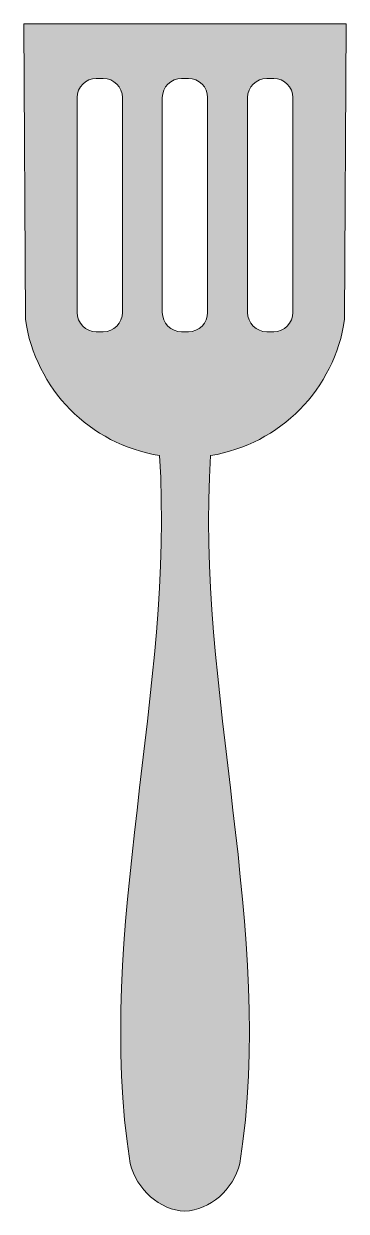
# Model space of a CAD drawing. Header units: inches. Extents: x 0 to 28, y 0 to 102.
import ezdxf

# ---------------------------------------------------------------- set-up
doc = ezdxf.new("R2010")
doc.units = ezdxf.units.IN
doc.header["$MEASUREMENT"] = 0
doc.layers.add('Layer 1', color=7, linetype='Continuous')

msp = doc.modelspace()

# ---------------------------------------------------------------- hatches: boundary and pattern name
at = {"layer": 'Layer 1', "true_color": 0x274391}
h = msp.add_hatch(color=177, dxfattribs=at)
h.dxf.hatch_style = 2
edge = h.paths.add_edge_path()
edge.add_spline(control_points=[(11.62, 64.66), (12.96, 44.65), (5.99, 23.96), (9.11, 4.09), (9.68, 1.84), (11.65, 0.09), (13.8, 0), (15.96, 0.1), (17.93, 1.84), (18.5, 4.09), (21.62, 23.96), (14.65, 44.65), (15.99, 64.66), (21.94, 65.61), (26.62, 70.35), (27.47, 76.33), (27.47, 76.33), (27.61, 101.6), (27.61, 101.6), (27.61, 101.6), (0, 101.6), (0, 101.6), (0, 101.6), (0.14, 76.33), (0.14, 76.33), (0.99, 70.35), (5.67, 65.61), (11.62, 64.66)], knot_values=[0, 0, 0, 0, 1, 1, 1, 2, 2, 2, 3, 3, 3, 4, 4, 4, 5, 5, 5, 6, 6, 6, 7, 7, 7, 8, 8, 8, 9, 9, 9, 9], degree=3, periodic=1)
edge = h.paths.add_edge_path()
edge.add_spline(control_points=[(20.81, 96.92), (20.81, 96.92), (21.4, 96.92), (21.4, 96.92), (22.31, 96.92), (23.04, 96.19), (23.04, 95.28), (23.04, 95.28), (23.04, 76.9), (23.04, 76.9), (23.04, 75.99), (22.31, 75.25), (21.4, 75.25), (21.4, 75.25), (20.81, 75.25), (20.81, 75.25), (19.9, 75.25), (19.16, 75.99), (19.16, 76.9), (19.16, 76.9), (19.16, 95.28), (19.16, 95.28), (19.16, 96.19), (19.9, 96.92), (20.81, 96.92)], knot_values=[0, 0, 0, 0, 1, 1, 1, 2, 2, 2, 3, 3, 3, 4, 4, 4, 5, 5, 5, 6, 6, 6, 7, 7, 7, 8, 8, 8, 8], degree=3, periodic=1)
edge = h.paths.add_edge_path()
edge.add_spline(control_points=[(13.51, 96.92), (13.51, 96.92), (14.1, 96.92), (14.1, 96.92), (15.01, 96.92), (15.74, 96.19), (15.74, 95.28), (15.74, 95.28), (15.74, 76.9), (15.74, 76.9), (15.74, 75.99), (15.01, 75.25), (14.1, 75.25), (14.1, 75.25), (13.51, 75.25), (13.51, 75.25), (12.6, 75.25), (11.86, 75.99), (11.86, 76.9), (11.86, 76.9), (11.86, 95.28), (11.86, 95.28), (11.86, 96.19), (12.6, 96.92), (13.51, 96.92)], knot_values=[0, 0, 0, 0, 1, 1, 1, 2, 2, 2, 3, 3, 3, 4, 4, 4, 5, 5, 5, 6, 6, 6, 7, 7, 7, 8, 8, 8, 8], degree=3, periodic=1)
edge = h.paths.add_edge_path()
edge.add_spline(control_points=[(6.21, 96.92), (6.21, 96.92), (6.8, 96.92), (6.8, 96.92), (7.71, 96.92), (8.45, 96.19), (8.45, 95.28), (8.45, 95.28), (8.45, 76.9), (8.45, 76.9), (8.45, 75.99), (7.71, 75.25), (6.8, 75.25), (6.8, 75.25), (6.21, 75.25), (6.21, 75.25), (5.3, 75.25), (4.57, 75.99), (4.57, 76.9), (4.57, 76.9), (4.57, 95.28), (4.57, 95.28), (4.57, 96.19), (5.3, 96.92), (6.21, 96.92)], knot_values=[0, 0, 0, 0, 1, 1, 1, 2, 2, 2, 3, 3, 3, 4, 4, 4, 5, 5, 5, 6, 6, 6, 7, 7, 7, 8, 8, 8, 8], degree=3, periodic=1)

# ---------------------------------------------------------------- linework, layer by layer
at = {"layer": 'Layer 1', "lineweight": 0}
for points, knots in [([(11.62, 64.66), (12.96, 44.65), (5.99, 23.96), (9.11, 4.09), (9.68, 1.84), (11.65, 0.09), (13.8, 0), (15.96, 0.1), (17.93, 1.84), (18.5, 4.09), (21.62, 23.96), (14.65, 44.65), (15.99, 64.66), (21.94, 65.61), (26.62, 70.35), (27.47, 76.33), (27.47, 76.33), (27.61, 101.6), (27.61, 101.6), (27.61, 101.6), (0, 101.6), (0, 101.6), (0, 101.6), (0.14, 76.33), (0.14, 76.33), (0.99, 70.35), (5.67, 65.61), (11.62, 64.66)], [0, 0, 0, 0, 1, 1, 1, 2, 2, 2, 3, 3, 3, 4, 4, 4, 5, 5, 5, 6, 6, 6, 7, 7, 7, 8, 8, 8, 9, 9, 9, 9]), ([(6.21, 96.92), (6.21, 96.92), (6.8, 96.92), (6.8, 96.92), (7.71, 96.92), (8.45, 96.19), (8.45, 95.28), (8.45, 95.28), (8.45, 76.9), (8.45, 76.9), (8.45, 75.99), (7.71, 75.25), (6.8, 75.25), (6.8, 75.25), (6.21, 75.25), (6.21, 75.25), (5.3, 75.25), (4.57, 75.99), (4.57, 76.9), (4.57, 76.9), (4.57, 95.28), (4.57, 95.28), (4.57, 96.19), (5.3, 96.92), (6.21, 96.92)], [0, 0, 0, 0, 1, 1, 1, 2, 2, 2, 3, 3, 3, 4, 4, 4, 5, 5, 5, 6, 6, 6, 7, 7, 7, 8, 8, 8, 8]), ([(13.51, 96.92), (13.51, 96.92), (14.1, 96.92), (14.1, 96.92), (15.01, 96.92), (15.74, 96.19), (15.74, 95.28), (15.74, 95.28), (15.74, 76.9), (15.74, 76.9), (15.74, 75.99), (15.01, 75.25), (14.1, 75.25), (14.1, 75.25), (13.51, 75.25), (13.51, 75.25), (12.6, 75.25), (11.86, 75.99), (11.86, 76.9), (11.86, 76.9), (11.86, 95.28), (11.86, 95.28), (11.86, 96.19), (12.6, 96.92), (13.51, 96.92)], [0, 0, 0, 0, 1, 1, 1, 2, 2, 2, 3, 3, 3, 4, 4, 4, 5, 5, 5, 6, 6, 6, 7, 7, 7, 8, 8, 8, 8]), ([(20.81, 96.92), (20.81, 96.92), (21.4, 96.92), (21.4, 96.92), (22.31, 96.92), (23.04, 96.19), (23.04, 95.28), (23.04, 95.28), (23.04, 76.9), (23.04, 76.9), (23.04, 75.99), (22.31, 75.25), (21.4, 75.25), (21.4, 75.25), (20.81, 75.25), (20.81, 75.25), (19.9, 75.25), (19.16, 75.99), (19.16, 76.9), (19.16, 76.9), (19.16, 95.28), (19.16, 95.28), (19.16, 96.19), (19.9, 96.92), (20.81, 96.92)], [0, 0, 0, 0, 1, 1, 1, 2, 2, 2, 3, 3, 3, 4, 4, 4, 5, 5, 5, 6, 6, 6, 7, 7, 7, 8, 8, 8, 8])]:
    msp.add_open_spline(points, degree=3, knots=knots, dxfattribs=at)

doc.saveas('drawing.dxf')
